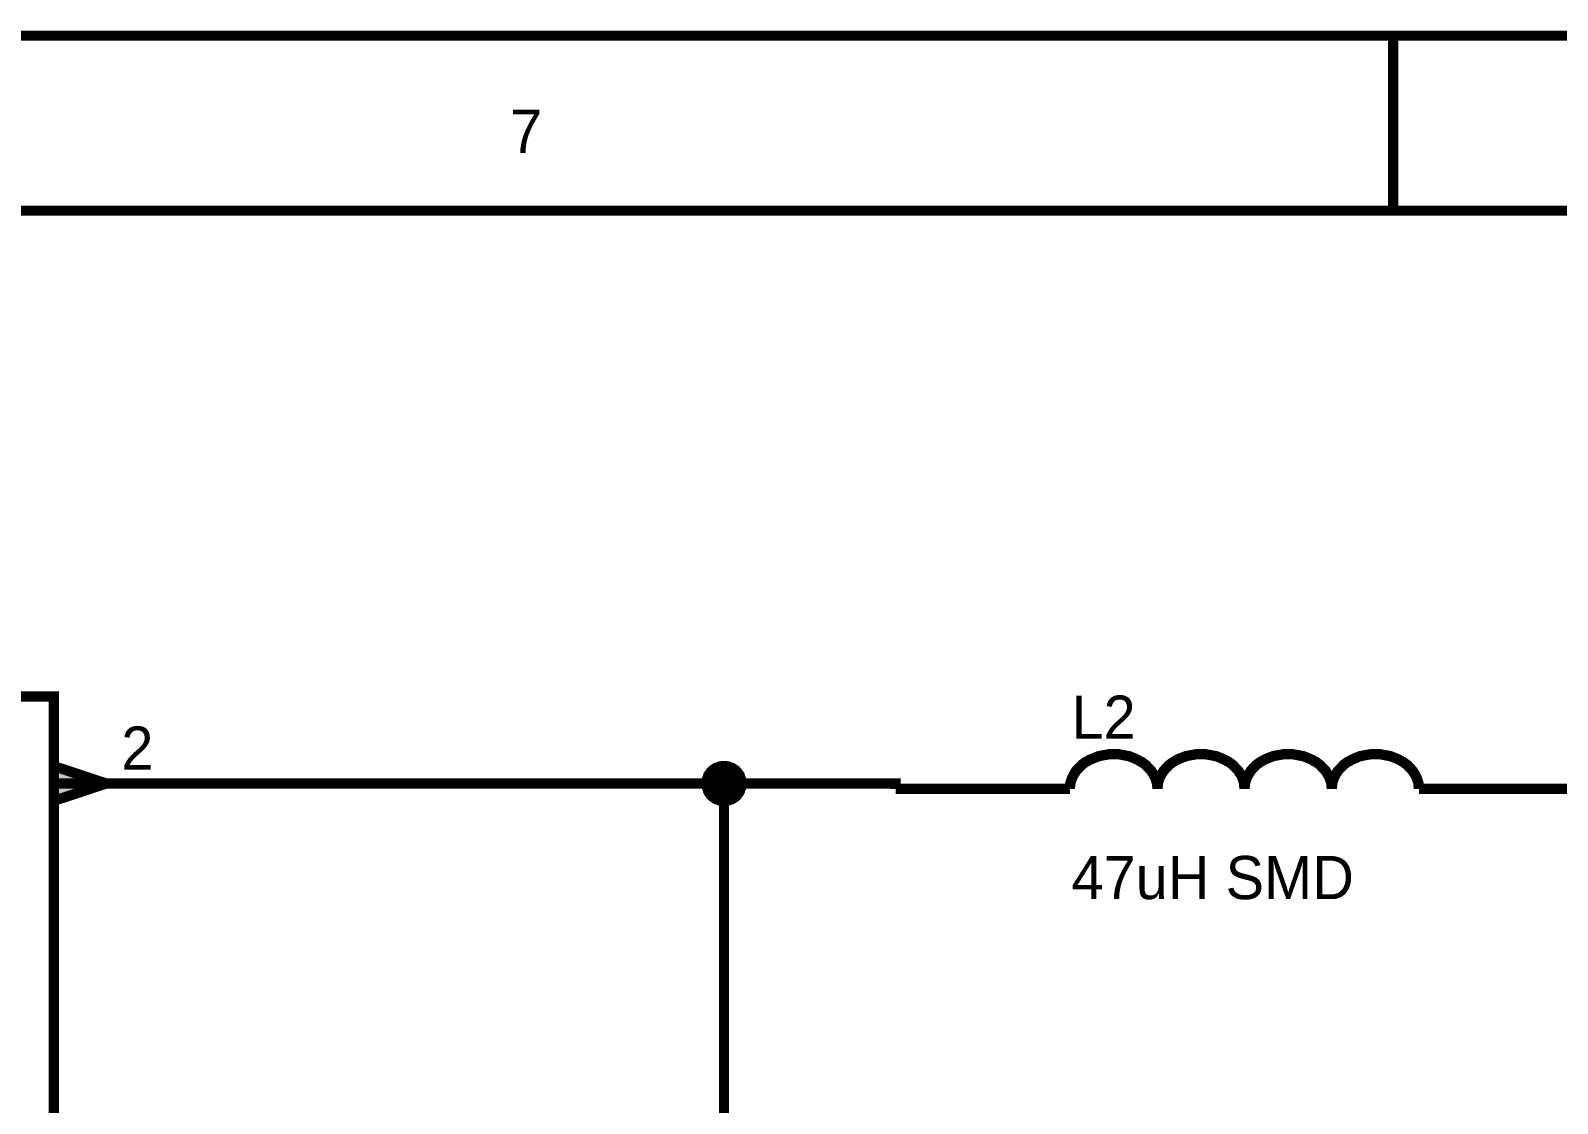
# Model space of a CAD drawing. Header units: millimetres. Extents: x 0 to 394, y 0 to 282.
# Drawn here: x 304.81 to 349.28, y 250.83 to 282.09 of the extents above; entities that cross this region are included whole.
import ezdxf

# ---------------------------------------------------------------- set-up
doc = ezdxf.new("R2010")
doc.units = ezdxf.units.MM
doc.layers.add('Sheet', color=255, linetype='Continuous')

msp = doc.modelspace()

# ---------------------------------------------------------------- linework, layer by layer
at = {"layer": 'Sheet'}
for points, const_width in [([(0.022, 281.94), (393.7, 281.94), (393.7, 0), (0.022, 0), (0.022, 281.94)], 0.3), ([(0.022, 281.94), (0.022, 0), (393.7, 0), (393.7, 281.94), (0.022, 281.94), (0.022, 281.94)], 0.0991), ([(5.099, 276.841), (388.624, 276.841), (388.624, 5.076), (5.099, 5.076), (5.099, 276.841)], 0.3), ([(5.099, 276.841), (5.099, 5.076), (388.624, 5.076), (388.624, 276.841), (5.099, 276.841), (5.099, 276.841)], 0.0991), ([(280.08, 262.69), (305.484, 262.69), (305.484, 239.835), (280.08, 239.835), (280.08, 262.69)], 0.3), ([(280.08, 262.69), (280.08, 239.835), (305.484, 239.835), (305.484, 262.69), (280.08, 262.69), (280.08, 262.69)], 0.0991), ([(307.011, 260.152), (305.484, 260.657), (305.484, 259.647), (307.011, 260.152)], 0.3), ([(307.011, 260.152), (305.484, 260.657), (305.484, 259.647), (307.011, 260.152)], 0.0991)]:
    msp.add_lwpolyline(points, close=True, dxfattribs=dict(at, const_width=const_width))
for points, const_width in [([(344.488, 281.94), (344.488, 276.852)], 0.3), ([(336.357, 261.006), (336.289, 261.006), (336.222, 261.006), (336.166, 260.994), (336.098, 260.983), (336.031, 260.972), (335.975, 260.961), (335.919, 260.949), (335.862, 260.927), (335.806, 260.905), (335.75, 260.882), (335.694, 260.86), (335.638, 260.837), (335.593, 260.803), (335.537, 260.781), (335.492, 260.747), (335.447, 260.714), (335.413, 260.68), (335.368, 260.635), (335.335, 260.601), (335.29, 260.556), (335.256, 260.523), (335.233, 260.478), (335.2, 260.433), (335.177, 260.388), (335.155, 260.343), (335.132, 260.298), (335.121, 260.253), (335.099, 260.197), (335.087, 260.152), (335.087, 260.096), (335.076, 260.051), (335.076, 259.995)], 0.3), ([(337.626, 259.995), (337.626, 260.051), (337.614, 260.096), (337.614, 260.152), (337.603, 260.197), (337.581, 260.253), (337.569, 260.298), (337.547, 260.343), (337.525, 260.388), (337.502, 260.433), (337.468, 260.478), (337.446, 260.523), (337.412, 260.556), (337.367, 260.601), (337.334, 260.635), (337.3, 260.68), (337.255, 260.714), (337.21, 260.747), (337.165, 260.781), (337.109, 260.803), (337.064, 260.837), (337.008, 260.86), (336.963, 260.882), (336.907, 260.905), (336.851, 260.927), (336.795, 260.949), (336.727, 260.961), (336.671, 260.972), (336.615, 260.983), (336.547, 260.994), (336.48, 261.006), (336.424, 261.006), (336.357, 261.006)], 0.3), ([(338.895, 261.006), (338.827, 261.006), (338.76, 261.006), (338.704, 260.994), (338.636, 260.983), (338.58, 260.972), (338.513, 260.961), (338.457, 260.949), (338.401, 260.927), (338.344, 260.905), (338.288, 260.882), (338.232, 260.86), (338.187, 260.837), (338.131, 260.803), (338.086, 260.781), (338.041, 260.747), (337.996, 260.714), (337.951, 260.68), (337.918, 260.635), (337.873, 260.601), (337.839, 260.556), (337.805, 260.523), (337.783, 260.478), (337.749, 260.433), (337.727, 260.388), (337.704, 260.343), (337.682, 260.298), (337.671, 260.253), (337.648, 260.197), (337.637, 260.152), (337.637, 260.096), (337.626, 260.051), (337.626, 259.995)], 0.3), ([(340.164, 259.995), (340.164, 260.051), (340.152, 260.096), (340.152, 260.152), (340.141, 260.197), (340.119, 260.253), (340.108, 260.298), (340.085, 260.343), (340.063, 260.388), (340.04, 260.433), (340.006, 260.478), (339.984, 260.523), (339.95, 260.556), (339.905, 260.601), (339.872, 260.635), (339.838, 260.68), (339.793, 260.714), (339.748, 260.747), (339.703, 260.781), (339.647, 260.803), (339.602, 260.837), (339.546, 260.86), (339.501, 260.882), (339.445, 260.905), (339.389, 260.927), (339.333, 260.949), (339.265, 260.961), (339.209, 260.972), (339.153, 260.983), (339.086, 260.994), (339.018, 261.006), (338.962, 261.006), (338.895, 261.006)], 0.3), ([(341.433, 261.006), (341.365, 261.006), (341.298, 261.006), (341.242, 260.994), (341.174, 260.983), (341.118, 260.972), (341.051, 260.961), (340.995, 260.949), (340.939, 260.927), (340.882, 260.905), (340.826, 260.882), (340.77, 260.86), (340.725, 260.837), (340.669, 260.803), (340.624, 260.781), (340.579, 260.747), (340.534, 260.714), (340.489, 260.68), (340.456, 260.635), (340.411, 260.601), (340.377, 260.556), (340.343, 260.523), (340.321, 260.478), (340.287, 260.433), (340.265, 260.388), (340.242, 260.343), (340.22, 260.298), (340.209, 260.253), (340.186, 260.197), (340.175, 260.152), (340.175, 260.096), (340.164, 260.051), (340.164, 259.995)], 0.3), ([(342.702, 259.995), (342.702, 260.051), (342.691, 260.096), (342.691, 260.152), (342.679, 260.197), (342.657, 260.253), (342.646, 260.298), (342.623, 260.343), (342.601, 260.388), (342.578, 260.433), (342.545, 260.478), (342.522, 260.523), (342.488, 260.556), (342.444, 260.601), (342.41, 260.635), (342.376, 260.68), (342.331, 260.714), (342.286, 260.747), (342.241, 260.781), (342.185, 260.803), (342.14, 260.837), (342.084, 260.86), (342.039, 260.882), (341.983, 260.905), (341.927, 260.927), (341.871, 260.949), (341.803, 260.961), (341.747, 260.972), (341.691, 260.983), (341.624, 260.994), (341.556, 261.006), (341.5, 261.006), (341.433, 261.006)], 0.3), ([(343.971, 261.006), (343.904, 261.006), (343.847, 261.006), (343.78, 260.994), (343.713, 260.983), (343.656, 260.972), (343.6, 260.961), (343.533, 260.949), (343.477, 260.927), (343.421, 260.905), (343.364, 260.882), (343.32, 260.86), (343.263, 260.837), (343.218, 260.803), (343.162, 260.781), (343.117, 260.747), (343.072, 260.714), (343.028, 260.68), (342.994, 260.635), (342.96, 260.601), (342.915, 260.556), (342.882, 260.523), (342.859, 260.478), (342.825, 260.433), (342.803, 260.388), (342.78, 260.343), (342.758, 260.298), (342.747, 260.253), (342.724, 260.197), (342.713, 260.152), (342.713, 260.096), (342.702, 260.051), (342.702, 259.995)], 0.3), ([(345.24, 259.995), (345.24, 260.051), (345.229, 260.096), (345.229, 260.152), (345.217, 260.197), (345.195, 260.253), (345.184, 260.298), (345.161, 260.343), (345.139, 260.388), (345.116, 260.433), (345.083, 260.478), (345.06, 260.523), (345.027, 260.556), (344.993, 260.601), (344.948, 260.635), (344.914, 260.68), (344.869, 260.714), (344.824, 260.747), (344.779, 260.781), (344.735, 260.803), (344.678, 260.837), (344.633, 260.86), (344.577, 260.882), (344.521, 260.905), (344.465, 260.927), (344.409, 260.949), (344.353, 260.961), (344.285, 260.972), (344.229, 260.983), (344.162, 260.994), (344.106, 261.006), (344.038, 261.006), (343.971, 261.006)], 0.3), ([(324.497, 260.152), (324.497, 260.175), (324.497, 260.208), (324.508, 260.231), (324.508, 260.253), (324.508, 260.276), (324.519, 260.298), (324.531, 260.332), (324.542, 260.354), (324.542, 260.377), (324.553, 260.399), (324.564, 260.41), (324.587, 260.433), (324.598, 260.455), (324.609, 260.478), (324.632, 260.489), (324.643, 260.511), (324.665, 260.523), (324.677, 260.545), (324.699, 260.556), (324.722, 260.568), (324.744, 260.59), (324.755, 260.601), (324.778, 260.613), (324.8, 260.613), (324.823, 260.624), (324.856, 260.635), (324.879, 260.646), (324.901, 260.646), (324.924, 260.646), (324.946, 260.657), (324.98, 260.657), (325.002, 260.657)], 0.3), ([(324.497, 260.152), (324.497, 260.175), (324.497, 260.208), (324.508, 260.231), (324.508, 260.253), (324.508, 260.276), (324.519, 260.298), (324.531, 260.332), (324.542, 260.354), (324.542, 260.377), (324.553, 260.399), (324.564, 260.41), (324.587, 260.433), (324.598, 260.455), (324.609, 260.478), (324.632, 260.489), (324.643, 260.511), (324.665, 260.523), (324.677, 260.545), (324.699, 260.556), (324.722, 260.568), (324.744, 260.59), (324.755, 260.601), (324.778, 260.613), (324.8, 260.613), (324.823, 260.624), (324.856, 260.635), (324.879, 260.646), (324.901, 260.646), (324.924, 260.646), (324.946, 260.657), (324.98, 260.657), (325.002, 260.657)], 0.3), ([(324.497, 260.152), (324.497, 260.175), (324.497, 260.208), (324.508, 260.231), (324.508, 260.253), (324.508, 260.276), (324.519, 260.298), (324.531, 260.332), (324.542, 260.354), (324.542, 260.377), (324.553, 260.399), (324.564, 260.41), (324.587, 260.433), (324.598, 260.455), (324.609, 260.478), (324.632, 260.489), (324.643, 260.511), (324.665, 260.523), (324.677, 260.545), (324.699, 260.556), (324.722, 260.568), (324.744, 260.59), (324.755, 260.601), (324.778, 260.613), (324.8, 260.613), (324.823, 260.624), (324.856, 260.635), (324.879, 260.646), (324.901, 260.646), (324.924, 260.646), (324.946, 260.657), (324.98, 260.657), (325.002, 260.657)], 0.3), ([(324.497, 260.152), (324.497, 260.175), (324.497, 260.208), (324.508, 260.231), (324.508, 260.253), (324.508, 260.276), (324.519, 260.298), (324.531, 260.332), (324.542, 260.354), (324.542, 260.377), (324.553, 260.399), (324.564, 260.41), (324.587, 260.433), (324.598, 260.455), (324.609, 260.478), (324.632, 260.489), (324.643, 260.511), (324.665, 260.523), (324.677, 260.545), (324.699, 260.556), (324.722, 260.568), (324.744, 260.59), (324.755, 260.601), (324.778, 260.613), (324.8, 260.613), (324.823, 260.624), (324.856, 260.635), (324.879, 260.646), (324.901, 260.646), (324.924, 260.646), (324.946, 260.657), (324.98, 260.657), (325.002, 260.657)], 0.3), ([(324.497, 260.152), (324.497, 260.175), (324.497, 260.208), (324.508, 260.231), (324.508, 260.253), (324.508, 260.276), (324.519, 260.298), (324.531, 260.332), (324.542, 260.354), (324.542, 260.377), (324.553, 260.399), (324.564, 260.41), (324.587, 260.433), (324.598, 260.455), (324.609, 260.478), (324.632, 260.489), (324.643, 260.511), (324.665, 260.523), (324.677, 260.545), (324.699, 260.556), (324.722, 260.568), (324.744, 260.59), (324.755, 260.601), (324.778, 260.613), (324.8, 260.613), (324.823, 260.624), (324.856, 260.635), (324.879, 260.646), (324.901, 260.646), (324.924, 260.646), (324.946, 260.657), (324.98, 260.657), (325.002, 260.657)], 0.0991), ([(324.497, 260.152), (324.497, 260.175), (324.497, 260.208), (324.508, 260.231), (324.508, 260.253), (324.508, 260.276), (324.519, 260.298), (324.531, 260.332), (324.542, 260.354), (324.542, 260.377), (324.553, 260.399), (324.564, 260.41), (324.587, 260.433), (324.598, 260.455), (324.609, 260.478), (324.632, 260.489), (324.643, 260.511), (324.665, 260.523), (324.677, 260.545), (324.699, 260.556), (324.722, 260.568), (324.744, 260.59), (324.755, 260.601), (324.778, 260.613), (324.8, 260.613), (324.823, 260.624), (324.856, 260.635), (324.879, 260.646), (324.901, 260.646), (324.924, 260.646), (324.946, 260.657), (324.98, 260.657), (325.002, 260.657)], 0.0991), ([(324.497, 260.152), (324.497, 260.175), (324.497, 260.208), (324.508, 260.231), (324.508, 260.253), (324.508, 260.276), (324.519, 260.298), (324.531, 260.332), (324.542, 260.354), (324.542, 260.377), (324.553, 260.399), (324.564, 260.41), (324.587, 260.433), (324.598, 260.455), (324.609, 260.478), (324.632, 260.489), (324.643, 260.511), (324.665, 260.523), (324.677, 260.545), (324.699, 260.556), (324.722, 260.568), (324.744, 260.59), (324.755, 260.601), (324.778, 260.613), (324.8, 260.613), (324.823, 260.624), (324.856, 260.635), (324.879, 260.646), (324.901, 260.646), (324.924, 260.646), (324.946, 260.657), (324.98, 260.657), (325.002, 260.657)], 0.0991), ([(324.497, 260.152), (324.497, 260.175), (324.497, 260.208), (324.508, 260.231), (324.508, 260.253), (324.508, 260.276), (324.519, 260.298), (324.531, 260.332), (324.542, 260.354), (324.542, 260.377), (324.553, 260.399), (324.564, 260.41), (324.587, 260.433), (324.598, 260.455), (324.609, 260.478), (324.632, 260.489), (324.643, 260.511), (324.665, 260.523), (324.677, 260.545), (324.699, 260.556), (324.722, 260.568), (324.744, 260.59), (324.755, 260.601), (324.778, 260.613), (324.8, 260.613), (324.823, 260.624), (324.856, 260.635), (324.879, 260.646), (324.901, 260.646), (324.924, 260.646), (324.946, 260.657), (324.98, 260.657), (325.002, 260.657)], 0.0991), ([(325.002, 260.657), (325.002, 260.657)], 0.3), ([(325.002, 260.657), (325.025, 260.657), (325.059, 260.657), (325.081, 260.646), (325.103, 260.646), (325.126, 260.646), (325.148, 260.635), (325.182, 260.624), (325.205, 260.613), (325.227, 260.613), (325.249, 260.601), (325.261, 260.59), (325.283, 260.568), (325.306, 260.556), (325.328, 260.545), (325.339, 260.523), (325.362, 260.511), (325.373, 260.489), (325.395, 260.478), (325.407, 260.455), (325.418, 260.433), (325.44, 260.41), (325.452, 260.399), (325.463, 260.377), (325.463, 260.354), (325.474, 260.332), (325.485, 260.298), (325.497, 260.276), (325.497, 260.253), (325.497, 260.231), (325.508, 260.208), (325.508, 260.175), (325.508, 260.152)], 0.3), ([(325.002, 260.657), (325.002, 260.657)], 0.3), ([(325.002, 260.657), (325.025, 260.657), (325.059, 260.657), (325.081, 260.646), (325.103, 260.646), (325.126, 260.646), (325.148, 260.635), (325.182, 260.624), (325.205, 260.613), (325.227, 260.613), (325.249, 260.601), (325.261, 260.59), (325.283, 260.568), (325.306, 260.556), (325.328, 260.545), (325.339, 260.523), (325.362, 260.511), (325.373, 260.489), (325.395, 260.478), (325.407, 260.455), (325.418, 260.433), (325.44, 260.41), (325.452, 260.399), (325.463, 260.377), (325.463, 260.354), (325.474, 260.332), (325.485, 260.298), (325.497, 260.276), (325.497, 260.253), (325.497, 260.231), (325.508, 260.208), (325.508, 260.175), (325.508, 260.152)], 0.3), ([(325.002, 260.657), (325.002, 260.657)], 0.3), ([(325.002, 260.657), (325.025, 260.657), (325.059, 260.657), (325.081, 260.646), (325.103, 260.646), (325.126, 260.646), (325.148, 260.635), (325.182, 260.624), (325.205, 260.613), (325.227, 260.613), (325.249, 260.601), (325.261, 260.59), (325.283, 260.568), (325.306, 260.556), (325.328, 260.545), (325.339, 260.523), (325.362, 260.511), (325.373, 260.489), (325.395, 260.478), (325.407, 260.455), (325.418, 260.433), (325.44, 260.41), (325.452, 260.399), (325.463, 260.377), (325.463, 260.354), (325.474, 260.332), (325.485, 260.298), (325.497, 260.276), (325.497, 260.253), (325.497, 260.231), (325.508, 260.208), (325.508, 260.175), (325.508, 260.152)], 0.3), ([(325.002, 260.657), (325.002, 260.657)], 0.3), ([(325.002, 260.657), (325.025, 260.657), (325.059, 260.657), (325.081, 260.646), (325.103, 260.646), (325.126, 260.646), (325.148, 260.635), (325.182, 260.624), (325.205, 260.613), (325.227, 260.613), (325.249, 260.601), (325.261, 260.59), (325.283, 260.568), (325.306, 260.556), (325.328, 260.545), (325.339, 260.523), (325.362, 260.511), (325.373, 260.489), (325.395, 260.478), (325.407, 260.455), (325.418, 260.433), (325.44, 260.41), (325.452, 260.399), (325.463, 260.377), (325.463, 260.354), (325.474, 260.332), (325.485, 260.298), (325.497, 260.276), (325.497, 260.253), (325.497, 260.231), (325.508, 260.208), (325.508, 260.175), (325.508, 260.152)], 0.3), ([(325.002, 260.657), (325.002, 260.657)], 0.0991), ([(325.002, 260.657), (325.025, 260.657), (325.059, 260.657), (325.081, 260.646), (325.103, 260.646), (325.126, 260.646), (325.148, 260.635), (325.182, 260.624), (325.205, 260.613), (325.227, 260.613), (325.249, 260.601), (325.261, 260.59), (325.283, 260.568), (325.306, 260.556), (325.328, 260.545), (325.339, 260.523), (325.362, 260.511), (325.373, 260.489), (325.395, 260.478), (325.407, 260.455), (325.418, 260.433), (325.44, 260.41), (325.452, 260.399), (325.463, 260.377), (325.463, 260.354), (325.474, 260.332), (325.485, 260.298), (325.497, 260.276), (325.497, 260.253), (325.497, 260.231), (325.508, 260.208), (325.508, 260.175), (325.508, 260.152)], 0.0991), ([(325.002, 260.657), (325.002, 260.657)], 0.0991), ([(325.002, 260.657), (325.025, 260.657), (325.059, 260.657), (325.081, 260.646), (325.103, 260.646), (325.126, 260.646), (325.148, 260.635), (325.182, 260.624), (325.205, 260.613), (325.227, 260.613), (325.249, 260.601), (325.261, 260.59), (325.283, 260.568), (325.306, 260.556), (325.328, 260.545), (325.339, 260.523), (325.362, 260.511), (325.373, 260.489), (325.395, 260.478), (325.407, 260.455), (325.418, 260.433), (325.44, 260.41), (325.452, 260.399), (325.463, 260.377), (325.463, 260.354), (325.474, 260.332), (325.485, 260.298), (325.497, 260.276), (325.497, 260.253), (325.497, 260.231), (325.508, 260.208), (325.508, 260.175), (325.508, 260.152)], 0.0991), ([(325.002, 260.657), (325.002, 260.657)], 0.0991), ([(325.002, 260.657), (325.025, 260.657), (325.059, 260.657), (325.081, 260.646), (325.103, 260.646), (325.126, 260.646), (325.148, 260.635), (325.182, 260.624), (325.205, 260.613), (325.227, 260.613), (325.249, 260.601), (325.261, 260.59), (325.283, 260.568), (325.306, 260.556), (325.328, 260.545), (325.339, 260.523), (325.362, 260.511), (325.373, 260.489), (325.395, 260.478), (325.407, 260.455), (325.418, 260.433), (325.44, 260.41), (325.452, 260.399), (325.463, 260.377), (325.463, 260.354), (325.474, 260.332), (325.485, 260.298), (325.497, 260.276), (325.497, 260.253), (325.497, 260.231), (325.508, 260.208), (325.508, 260.175), (325.508, 260.152)], 0.0991), ([(325.002, 260.657), (325.002, 260.657)], 0.0991), ([(325.002, 260.657), (325.025, 260.657), (325.059, 260.657), (325.081, 260.646), (325.103, 260.646), (325.126, 260.646), (325.148, 260.635), (325.182, 260.624), (325.205, 260.613), (325.227, 260.613), (325.249, 260.601), (325.261, 260.59), (325.283, 260.568), (325.306, 260.556), (325.328, 260.545), (325.339, 260.523), (325.362, 260.511), (325.373, 260.489), (325.395, 260.478), (325.407, 260.455), (325.418, 260.433), (325.44, 260.41), (325.452, 260.399), (325.463, 260.377), (325.463, 260.354), (325.474, 260.332), (325.485, 260.298), (325.497, 260.276), (325.497, 260.253), (325.497, 260.231), (325.508, 260.208), (325.508, 260.175), (325.508, 260.152)], 0.0991), ([(305.484, 260.152), (310.56, 260.152)], 0.3), ([(310.56, 260.152), (325.002, 260.152), (330, 260.152), (330, 259.995)], 0.3), ([(325.002, 259.647), (324.98, 259.647), (324.946, 259.647), (324.924, 259.658), (324.901, 259.658), (324.879, 259.658), (324.856, 259.669), (324.823, 259.68), (324.8, 259.692), (324.778, 259.692), (324.755, 259.703), (324.744, 259.714), (324.722, 259.737), (324.699, 259.748), (324.677, 259.759), (324.665, 259.781), (324.643, 259.793), (324.632, 259.815), (324.609, 259.826), (324.598, 259.849), (324.587, 259.871), (324.564, 259.894), (324.553, 259.905), (324.542, 259.927), (324.542, 259.95), (324.531, 259.972), (324.519, 260.006), (324.508, 260.029), (324.508, 260.051), (324.508, 260.073), (324.497, 260.096), (324.497, 260.13), (324.497, 260.152)], 0.3), ([(324.497, 260.152), (324.497, 260.152)], 0.3), ([(325.002, 259.647), (324.98, 259.647), (324.946, 259.647), (324.924, 259.658), (324.901, 259.658), (324.879, 259.658), (324.856, 259.669), (324.823, 259.68), (324.8, 259.692), (324.778, 259.692), (324.755, 259.703), (324.744, 259.714), (324.722, 259.737), (324.699, 259.748), (324.677, 259.759), (324.665, 259.781), (324.643, 259.793), (324.632, 259.815), (324.609, 259.826), (324.598, 259.849), (324.587, 259.871), (324.564, 259.894), (324.553, 259.905), (324.542, 259.927), (324.542, 259.95), (324.531, 259.972), (324.519, 260.006), (324.508, 260.029), (324.508, 260.051), (324.508, 260.073), (324.497, 260.096), (324.497, 260.13), (324.497, 260.152)], 0.3), ([(324.497, 260.152), (324.497, 260.152)], 0.3), ([(325.002, 259.647), (324.98, 259.647), (324.946, 259.647), (324.924, 259.658), (324.901, 259.658), (324.879, 259.658), (324.856, 259.669), (324.823, 259.68), (324.8, 259.692), (324.778, 259.692), (324.755, 259.703), (324.744, 259.714), (324.722, 259.737), (324.699, 259.748), (324.677, 259.759), (324.665, 259.781), (324.643, 259.793), (324.632, 259.815), (324.609, 259.826), (324.598, 259.849), (324.587, 259.871), (324.564, 259.894), (324.553, 259.905), (324.542, 259.927), (324.542, 259.95), (324.531, 259.972), (324.519, 260.006), (324.508, 260.029), (324.508, 260.051), (324.508, 260.073), (324.497, 260.096), (324.497, 260.13), (324.497, 260.152)], 0.3), ([(324.497, 260.152), (324.497, 260.152)], 0.3), ([(325.002, 259.647), (324.98, 259.647), (324.946, 259.647), (324.924, 259.658), (324.901, 259.658), (324.879, 259.658), (324.856, 259.669), (324.823, 259.68), (324.8, 259.692), (324.778, 259.692), (324.755, 259.703), (324.744, 259.714), (324.722, 259.737), (324.699, 259.748), (324.677, 259.759), (324.665, 259.781), (324.643, 259.793), (324.632, 259.815), (324.609, 259.826), (324.598, 259.849), (324.587, 259.871), (324.564, 259.894), (324.553, 259.905), (324.542, 259.927), (324.542, 259.95), (324.531, 259.972), (324.519, 260.006), (324.508, 260.029), (324.508, 260.051), (324.508, 260.073), (324.497, 260.096), (324.497, 260.13), (324.497, 260.152)], 0.3), ([(324.497, 260.152), (324.497, 260.152)], 0.3), ([(325.002, 259.647), (324.98, 259.647), (324.946, 259.647), (324.924, 259.658), (324.901, 259.658), (324.879, 259.658), (324.856, 259.669), (324.823, 259.68), (324.8, 259.692), (324.778, 259.692), (324.755, 259.703), (324.744, 259.714), (324.722, 259.737), (324.699, 259.748), (324.677, 259.759), (324.665, 259.781), (324.643, 259.793), (324.632, 259.815), (324.609, 259.826), (324.598, 259.849), (324.587, 259.871), (324.564, 259.894), (324.553, 259.905), (324.542, 259.927), (324.542, 259.95), (324.531, 259.972), (324.519, 260.006), (324.508, 260.029), (324.508, 260.051), (324.508, 260.073), (324.497, 260.096), (324.497, 260.13), (324.497, 260.152)], 0.0991), ([(324.497, 260.152), (324.497, 260.152)], 0.0991), ([(325.002, 259.647), (324.98, 259.647), (324.946, 259.647), (324.924, 259.658), (324.901, 259.658), (324.879, 259.658), (324.856, 259.669), (324.823, 259.68), (324.8, 259.692), (324.778, 259.692), (324.755, 259.703), (324.744, 259.714), (324.722, 259.737), (324.699, 259.748), (324.677, 259.759), (324.665, 259.781), (324.643, 259.793), (324.632, 259.815), (324.609, 259.826), (324.598, 259.849), (324.587, 259.871), (324.564, 259.894), (324.553, 259.905), (324.542, 259.927), (324.542, 259.95), (324.531, 259.972), (324.519, 260.006), (324.508, 260.029), (324.508, 260.051), (324.508, 260.073), (324.497, 260.096), (324.497, 260.13), (324.497, 260.152)], 0.0991), ([(324.497, 260.152), (324.497, 260.152)], 0.0991), ([(325.002, 259.647), (324.98, 259.647), (324.946, 259.647), (324.924, 259.658), (324.901, 259.658), (324.879, 259.658), (324.856, 259.669), (324.823, 259.68), (324.8, 259.692), (324.778, 259.692), (324.755, 259.703), (324.744, 259.714), (324.722, 259.737), (324.699, 259.748), (324.677, 259.759), (324.665, 259.781), (324.643, 259.793), (324.632, 259.815), (324.609, 259.826), (324.598, 259.849), (324.587, 259.871), (324.564, 259.894), (324.553, 259.905), (324.542, 259.927), (324.542, 259.95), (324.531, 259.972), (324.519, 260.006), (324.508, 260.029), (324.508, 260.051), (324.508, 260.073), (324.497, 260.096), (324.497, 260.13), (324.497, 260.152)], 0.0991), ([(324.497, 260.152), (324.497, 260.152)], 0.0991), ([(325.002, 259.647), (324.98, 259.647), (324.946, 259.647), (324.924, 259.658), (324.901, 259.658), (324.879, 259.658), (324.856, 259.669), (324.823, 259.68), (324.8, 259.692), (324.778, 259.692), (324.755, 259.703), (324.744, 259.714), (324.722, 259.737), (324.699, 259.748), (324.677, 259.759), (324.665, 259.781), (324.643, 259.793), (324.632, 259.815), (324.609, 259.826), (324.598, 259.849), (324.587, 259.871), (324.564, 259.894), (324.553, 259.905), (324.542, 259.927), (324.542, 259.95), (324.531, 259.972), (324.519, 260.006), (324.508, 260.029), (324.508, 260.051), (324.508, 260.073), (324.497, 260.096), (324.497, 260.13), (324.497, 260.152)], 0.0991), ([(324.497, 260.152), (324.497, 260.152)], 0.0991), ([(325.002, 245.159), (325.002, 260.152)], 0.3), ([(325.508, 260.152), (325.508, 260.13), (325.508, 260.096), (325.497, 260.073), (325.497, 260.051), (325.497, 260.029), (325.485, 260.006), (325.474, 259.972), (325.463, 259.95), (325.463, 259.927), (325.452, 259.905), (325.44, 259.894), (325.418, 259.871), (325.407, 259.849), (325.395, 259.826), (325.373, 259.815), (325.362, 259.793), (325.339, 259.781), (325.328, 259.759), (325.306, 259.748), (325.283, 259.737), (325.261, 259.714), (325.249, 259.703), (325.227, 259.692), (325.205, 259.692), (325.182, 259.68), (325.148, 259.669), (325.126, 259.658), (325.103, 259.658), (325.081, 259.658), (325.059, 259.647), (325.025, 259.647), (325.002, 259.647)], 0.3), ([(325.508, 260.152), (325.508, 260.13), (325.508, 260.096), (325.497, 260.073), (325.497, 260.051), (325.497, 260.029), (325.485, 260.006), (325.474, 259.972), (325.463, 259.95), (325.463, 259.927), (325.452, 259.905), (325.44, 259.894), (325.418, 259.871), (325.407, 259.849), (325.395, 259.826), (325.373, 259.815), (325.362, 259.793), (325.339, 259.781), (325.328, 259.759), (325.306, 259.748), (325.283, 259.737), (325.261, 259.714), (325.249, 259.703), (325.227, 259.692), (325.205, 259.692), (325.182, 259.68), (325.148, 259.669), (325.126, 259.658), (325.103, 259.658), (325.081, 259.658), (325.059, 259.647), (325.025, 259.647), (325.002, 259.647)], 0.3), ([(325.508, 260.152), (325.508, 260.13), (325.508, 260.096), (325.497, 260.073), (325.497, 260.051), (325.497, 260.029), (325.485, 260.006), (325.474, 259.972), (325.463, 259.95), (325.463, 259.927), (325.452, 259.905), (325.44, 259.894), (325.418, 259.871), (325.407, 259.849), (325.395, 259.826), (325.373, 259.815), (325.362, 259.793), (325.339, 259.781), (325.328, 259.759), (325.306, 259.748), (325.283, 259.737), (325.261, 259.714), (325.249, 259.703), (325.227, 259.692), (325.205, 259.692), (325.182, 259.68), (325.148, 259.669), (325.126, 259.658), (325.103, 259.658), (325.081, 259.658), (325.059, 259.647), (325.025, 259.647), (325.002, 259.647)], 0.3), ([(325.508, 260.152), (325.508, 260.13), (325.508, 260.096), (325.497, 260.073), (325.497, 260.051), (325.497, 260.029), (325.485, 260.006), (325.474, 259.972), (325.463, 259.95), (325.463, 259.927), (325.452, 259.905), (325.44, 259.894), (325.418, 259.871), (325.407, 259.849), (325.395, 259.826), (325.373, 259.815), (325.362, 259.793), (325.339, 259.781), (325.328, 259.759), (325.306, 259.748), (325.283, 259.737), (325.261, 259.714), (325.249, 259.703), (325.227, 259.692), (325.205, 259.692), (325.182, 259.68), (325.148, 259.669), (325.126, 259.658), (325.103, 259.658), (325.081, 259.658), (325.059, 259.647), (325.025, 259.647), (325.002, 259.647)], 0.3), ([(325.508, 260.152), (325.508, 260.13), (325.508, 260.096), (325.497, 260.073), (325.497, 260.051), (325.497, 260.029), (325.485, 260.006), (325.474, 259.972), (325.463, 259.95), (325.463, 259.927), (325.452, 259.905), (325.44, 259.894), (325.418, 259.871), (325.407, 259.849), (325.395, 259.826), (325.373, 259.815), (325.362, 259.793), (325.339, 259.781), (325.328, 259.759), (325.306, 259.748), (325.283, 259.737), (325.261, 259.714), (325.249, 259.703), (325.227, 259.692), (325.205, 259.692), (325.182, 259.68), (325.148, 259.669), (325.126, 259.658), (325.103, 259.658), (325.081, 259.658), (325.059, 259.647), (325.025, 259.647), (325.002, 259.647)], 0.0991), ([(325.508, 260.152), (325.508, 260.13), (325.508, 260.096), (325.497, 260.073), (325.497, 260.051), (325.497, 260.029), (325.485, 260.006), (325.474, 259.972), (325.463, 259.95), (325.463, 259.927), (325.452, 259.905), (325.44, 259.894), (325.418, 259.871), (325.407, 259.849), (325.395, 259.826), (325.373, 259.815), (325.362, 259.793), (325.339, 259.781), (325.328, 259.759), (325.306, 259.748), (325.283, 259.737), (325.261, 259.714), (325.249, 259.703), (325.227, 259.692), (325.205, 259.692), (325.182, 259.68), (325.148, 259.669), (325.126, 259.658), (325.103, 259.658), (325.081, 259.658), (325.059, 259.647), (325.025, 259.647), (325.002, 259.647)], 0.0991), ([(325.508, 260.152), (325.508, 260.13), (325.508, 260.096), (325.497, 260.073), (325.497, 260.051), (325.497, 260.029), (325.485, 260.006), (325.474, 259.972), (325.463, 259.95), (325.463, 259.927), (325.452, 259.905), (325.44, 259.894), (325.418, 259.871), (325.407, 259.849), (325.395, 259.826), (325.373, 259.815), (325.362, 259.793), (325.339, 259.781), (325.328, 259.759), (325.306, 259.748), (325.283, 259.737), (325.261, 259.714), (325.249, 259.703), (325.227, 259.692), (325.205, 259.692), (325.182, 259.68), (325.148, 259.669), (325.126, 259.658), (325.103, 259.658), (325.081, 259.658), (325.059, 259.647), (325.025, 259.647), (325.002, 259.647)], 0.0991), ([(325.508, 260.152), (325.508, 260.13), (325.508, 260.096), (325.497, 260.073), (325.497, 260.051), (325.497, 260.029), (325.485, 260.006), (325.474, 259.972), (325.463, 259.95), (325.463, 259.927), (325.452, 259.905), (325.44, 259.894), (325.418, 259.871), (325.407, 259.849), (325.395, 259.826), (325.373, 259.815), (325.362, 259.793), (325.339, 259.781), (325.328, 259.759), (325.306, 259.748), (325.283, 259.737), (325.261, 259.714), (325.249, 259.703), (325.227, 259.692), (325.205, 259.692), (325.182, 259.68), (325.148, 259.669), (325.126, 259.658), (325.103, 259.658), (325.081, 259.658), (325.059, 259.647), (325.025, 259.647), (325.002, 259.647)], 0.0991), ([(325.508, 260.152), (325.508, 260.152), (325.508, 260.152), (325.508, 260.152), (325.508, 260.152), (325.508, 260.152), (325.508, 260.152), (325.508, 260.152), (325.508, 260.152), (325.508, 260.152), (325.508, 260.152), (325.508, 260.152), (325.508, 260.152), (325.508, 260.152), (325.508, 260.152), (325.508, 260.152), (325.508, 260.152), (325.508, 260.152), (325.508, 260.152), (325.508, 260.152), (325.508, 260.152), (325.508, 260.152), (325.508, 260.152), (325.508, 260.152), (325.508, 260.152), (325.508, 260.152), (325.508, 260.152), (325.508, 260.152), (325.508, 260.152), (325.508, 260.152), (325.508, 260.152), (325.508, 260.152), (325.508, 260.152)], 0.3), ([(325.508, 260.152), (325.508, 260.152)], 0.3), ([(325.508, 260.152), (325.508, 260.152), (325.508, 260.152), (325.508, 260.152), (325.508, 260.152), (325.508, 260.152), (325.508, 260.152), (325.508, 260.152), (325.508, 260.152), (325.508, 260.152), (325.508, 260.152), (325.508, 260.152), (325.508, 260.152), (325.508, 260.152), (325.508, 260.152), (325.508, 260.152), (325.508, 260.152), (325.508, 260.152), (325.508, 260.152), (325.508, 260.152), (325.508, 260.152), (325.508, 260.152), (325.508, 260.152), (325.508, 260.152), (325.508, 260.152), (325.508, 260.152), (325.508, 260.152), (325.508, 260.152), (325.508, 260.152), (325.508, 260.152), (325.508, 260.152), (325.508, 260.152), (325.508, 260.152)], 0.3), ([(325.508, 260.152), (325.508, 260.152)], 0.3), ([(325.508, 260.152), (325.508, 260.152), (325.508, 260.152), (325.508, 260.152), (325.508, 260.152), (325.508, 260.152), (325.508, 260.152), (325.508, 260.152), (325.508, 260.152), (325.508, 260.152), (325.508, 260.152), (325.508, 260.152), (325.508, 260.152), (325.508, 260.152), (325.508, 260.152), (325.508, 260.152), (325.508, 260.152), (325.508, 260.152), (325.508, 260.152), (325.508, 260.152), (325.508, 260.152), (325.508, 260.152), (325.508, 260.152), (325.508, 260.152), (325.508, 260.152), (325.508, 260.152), (325.508, 260.152), (325.508, 260.152), (325.508, 260.152), (325.508, 260.152), (325.508, 260.152), (325.508, 260.152), (325.508, 260.152)], 0.3), ([(325.508, 260.152), (325.508, 260.152)], 0.3), ([(325.508, 260.152), (325.508, 260.152), (325.508, 260.152), (325.508, 260.152), (325.508, 260.152), (325.508, 260.152), (325.508, 260.152), (325.508, 260.152), (325.508, 260.152), (325.508, 260.152), (325.508, 260.152), (325.508, 260.152), (325.508, 260.152), (325.508, 260.152), (325.508, 260.152), (325.508, 260.152), (325.508, 260.152), (325.508, 260.152), (325.508, 260.152), (325.508, 260.152), (325.508, 260.152), (325.508, 260.152), (325.508, 260.152), (325.508, 260.152), (325.508, 260.152), (325.508, 260.152), (325.508, 260.152), (325.508, 260.152), (325.508, 260.152), (325.508, 260.152), (325.508, 260.152), (325.508, 260.152), (325.508, 260.152)], 0.3), ([(325.508, 260.152), (325.508, 260.152)], 0.3), ([(325.508, 260.152), (325.508, 260.152), (325.508, 260.152), (325.508, 260.152), (325.508, 260.152), (325.508, 260.152), (325.508, 260.152), (325.508, 260.152), (325.508, 260.152), (325.508, 260.152), (325.508, 260.152), (325.508, 260.152), (325.508, 260.152), (325.508, 260.152), (325.508, 260.152), (325.508, 260.152), (325.508, 260.152), (325.508, 260.152), (325.508, 260.152), (325.508, 260.152), (325.508, 260.152), (325.508, 260.152), (325.508, 260.152), (325.508, 260.152), (325.508, 260.152), (325.508, 260.152), (325.508, 260.152), (325.508, 260.152), (325.508, 260.152), (325.508, 260.152), (325.508, 260.152), (325.508, 260.152), (325.508, 260.152)], 0.0991), ([(325.508, 260.152), (325.508, 260.152)], 0.0991), ([(325.508, 260.152), (325.508, 260.152), (325.508, 260.152), (325.508, 260.152), (325.508, 260.152), (325.508, 260.152), (325.508, 260.152), (325.508, 260.152), (325.508, 260.152), (325.508, 260.152), (325.508, 260.152), (325.508, 260.152), (325.508, 260.152), (325.508, 260.152), (325.508, 260.152), (325.508, 260.152), (325.508, 260.152), (325.508, 260.152), (325.508, 260.152), (325.508, 260.152), (325.508, 260.152), (325.508, 260.152), (325.508, 260.152), (325.508, 260.152), (325.508, 260.152), (325.508, 260.152), (325.508, 260.152), (325.508, 260.152), (325.508, 260.152), (325.508, 260.152), (325.508, 260.152), (325.508, 260.152), (325.508, 260.152)], 0.0991), ([(325.508, 260.152), (325.508, 260.152)], 0.0991), ([(325.508, 260.152), (325.508, 260.152), (325.508, 260.152), (325.508, 260.152), (325.508, 260.152), (325.508, 260.152), (325.508, 260.152), (325.508, 260.152), (325.508, 260.152), (325.508, 260.152), (325.508, 260.152), (325.508, 260.152), (325.508, 260.152), (325.508, 260.152), (325.508, 260.152), (325.508, 260.152), (325.508, 260.152), (325.508, 260.152), (325.508, 260.152), (325.508, 260.152), (325.508, 260.152), (325.508, 260.152), (325.508, 260.152), (325.508, 260.152), (325.508, 260.152), (325.508, 260.152), (325.508, 260.152), (325.508, 260.152), (325.508, 260.152), (325.508, 260.152), (325.508, 260.152), (325.508, 260.152), (325.508, 260.152)], 0.0991), ([(325.508, 260.152), (325.508, 260.152)], 0.0991), ([(325.508, 260.152), (325.508, 260.152), (325.508, 260.152), (325.508, 260.152), (325.508, 260.152), (325.508, 260.152), (325.508, 260.152), (325.508, 260.152), (325.508, 260.152), (325.508, 260.152), (325.508, 260.152), (325.508, 260.152), (325.508, 260.152), (325.508, 260.152), (325.508, 260.152), (325.508, 260.152), (325.508, 260.152), (325.508, 260.152), (325.508, 260.152), (325.508, 260.152), (325.508, 260.152), (325.508, 260.152), (325.508, 260.152), (325.508, 260.152), (325.508, 260.152), (325.508, 260.152), (325.508, 260.152), (325.508, 260.152), (325.508, 260.152), (325.508, 260.152), (325.508, 260.152), (325.508, 260.152), (325.508, 260.152)], 0.0991), ([(325.508, 260.152), (325.508, 260.152)], 0.0991), ([(335.076, 259.995), (330, 259.995)], 0.3), ([(335.076, 259.995), (335.076, 259.995), (335.076, 259.995), (335.076, 259.995), (335.076, 259.995), (335.076, 259.995), (335.076, 259.995), (335.076, 259.995), (335.076, 259.995), (335.076, 259.995), (335.076, 259.995), (335.076, 259.995), (335.076, 259.995), (335.076, 259.995), (335.076, 259.995), (335.076, 259.995), (335.076, 259.995), (335.076, 259.995), (335.076, 259.995), (335.076, 259.995), (335.076, 259.995), (335.076, 259.995), (335.076, 259.995), (335.076, 259.995), (335.076, 259.995), (335.076, 259.995), (335.076, 259.995), (335.076, 259.995), (335.076, 259.995), (335.076, 259.995), (335.076, 259.995), (335.076, 259.995), (335.076, 259.995)], 0.3), ([(337.626, 259.995), (337.626, 259.995), (337.626, 259.995), (337.626, 259.995), (337.626, 259.995), (337.626, 259.995), (337.626, 259.995), (337.626, 259.995), (337.626, 259.995), (337.626, 259.995), (337.626, 259.995), (337.626, 259.995), (337.626, 259.995), (337.626, 259.995), (337.626, 259.995), (337.626, 259.995), (337.626, 259.995), (337.626, 259.995), (337.626, 259.995), (337.626, 259.995), (337.626, 259.995), (337.626, 259.995), (337.626, 259.995), (337.626, 259.995), (337.626, 259.995), (337.626, 259.995), (337.626, 259.995), (337.626, 259.995), (337.626, 259.995), (337.626, 259.995), (337.626, 259.995), (337.626, 259.995), (337.626, 259.995)], 0.3), ([(340.164, 259.995), (340.164, 259.995), (340.164, 259.995), (340.164, 259.995), (340.164, 259.995), (340.164, 259.995), (340.164, 259.995), (340.164, 259.995), (340.164, 259.995), (340.164, 259.995), (340.164, 259.995), (340.164, 259.995), (340.164, 259.995), (340.164, 259.995), (340.164, 259.995), (340.164, 259.995), (340.164, 259.995), (340.164, 259.995), (340.164, 259.995), (340.164, 259.995), (340.164, 259.995), (340.164, 259.995), (340.164, 259.995), (340.164, 259.995), (340.164, 259.995), (340.164, 259.995), (340.164, 259.995), (340.164, 259.995), (340.164, 259.995), (340.164, 259.995), (340.164, 259.995), (340.164, 259.995), (340.164, 259.995)], 0.3), ([(342.702, 259.995), (342.702, 259.995), (342.702, 259.995), (342.702, 259.995), (342.702, 259.995), (342.702, 259.995), (342.702, 259.995), (342.702, 259.995), (342.702, 259.995), (342.702, 259.995), (342.702, 259.995), (342.702, 259.995), (342.702, 259.995), (342.702, 259.995), (342.702, 259.995), (342.702, 259.995), (342.702, 259.995), (342.702, 259.995), (342.702, 259.995), (342.702, 259.995), (342.702, 259.995), (342.702, 259.995), (342.702, 259.995), (342.702, 259.995), (342.702, 259.995), (342.702, 259.995), (342.702, 259.995), (342.702, 259.995), (342.702, 259.995), (342.702, 259.995), (342.702, 259.995), (342.702, 259.995), (342.702, 259.995)], 0.3), ([(345.24, 259.995), (350.316, 259.995)], 0.3)]:
    msp.add_lwpolyline(points, dxfattribs=dict(at, const_width=const_width))
at = {"layer": 'Sheet', "const_width": 0.508}
msp.add_lwpolyline([(324.746, 260.16, 1), (325.254, 260.16, 1)], format="xyb", close=True, dxfattribs=at)
at = {"layer": 'Sheet'}
msp.add_solid([(305.43, 259.583), (307.161, 260.16), (305.43, 260.737)], dxfattribs=at)

# ---------------------------------------------------------------- texts
for s, height, p in [('7', 1.258, (318.769, 278.526)), ('L2', 1.2579, (335.121, 261.455)), ('2', 1.258, (307.449, 260.556)), ('47uH SMD', 1.2579, (335.121, 256.783))]:
    msp.add_text(s, height=height, dxfattribs=at).set_placement(p)

doc.saveas('drawing.dxf')
